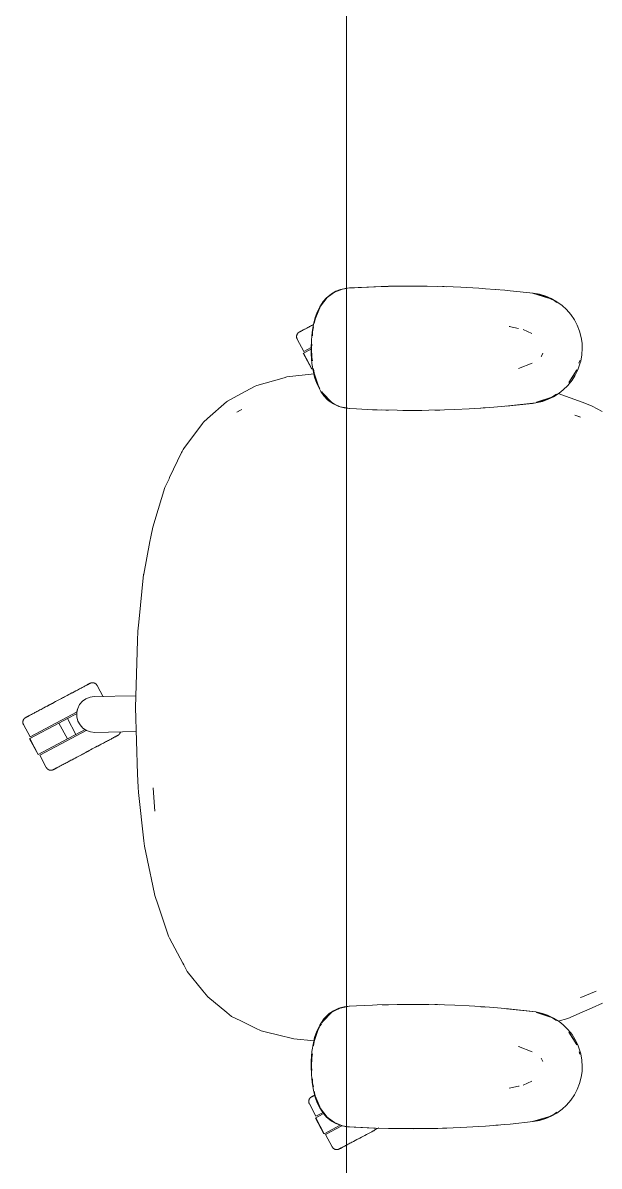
# Model space of a CAD drawing. Header units: millimetres. Extents: x 155927 to 295199, y -4084 to 97293.
# Drawn here: x 165574 to 166023, y 32819 to 33710 of the extents above; entities that cross this region are included whole.
import ezdxf

# ---------------------------------------------------------------- set-up
doc = ezdxf.new("R2010")
doc.units = ezdxf.units.MM
doc.header["$MEASUREMENT"] = 0
doc.layers.add('G-IMPT', color=8, linetype='CONTINUOUS', lineweight=9)
doc.layers.add('I-FURN', color=8, linetype='CONTINUOUS', lineweight=9)

msp = doc.modelspace()

# ---------------------------------------------------------------- linework, layer by layer
at = {"layer": 'G-IMPT'}
for p, q in [((165869.18, 33505.17), (165847.79, 33504.67)), ((165869.18, 33505.17), (165849, 33504.71)), ((165859.35, 33505.01), (165878.58, 33505.21)), ((165869.18, 33505.17), (165859.35, 33505.01)), ((165889.37, 33505.13), (165859.35, 33505.01)), ((165867.15, 33505.15), (165865.24, 33505.08)), ((165869.18, 33505.13), (165867.15, 33505.15)), ((165889.37, 33505.13), (165869.18, 33505.17)), ((165889.37, 33505.13), (165878.58, 33505.21)), ((165889.37, 33505.13), (165897.79, 33504.96)), ((165811.53, 33496.33), (165806.31, 33489.54)), ((165814.75, 33499.2), (165811.01, 33496.13)), ((165817.15, 33500.49), (165811.53, 33496.33)), ((165818.18, 33501.16), (165814.75, 33499.2)), ((165823.35, 33502.9), (165817.15, 33500.49)), ((165818.18, 33501.16), (165821.83, 33502.56)), ((165823.17, 33502.92), (165821.83, 33502.56)), ((165823.17, 33502.92), (165825.57, 33503.37)), ((165823.35, 33502.9), (165826.52, 33503.38)), ((165827.21, 33503.62), (165825.57, 33503.37)), ((165849, 33504.71), (165827.21, 33503.62)), ((165847.79, 33504.67), (165827.21, 33503.62)), ((165827.21, 33503.62), (165828.82, 33503.73)), ((165849, 33504.71), (165828.82, 33503.73)), ((165859.35, 33505.01), (165847.79, 33504.67)), ((165847.79, 33504.67), (165849, 33504.71)), ((165909.55, 33504.57), (165897.79, 33504.96)), ((165902.73, 33504.82), (165901.23, 33504.84)), ((165904.66, 33504.71), (165902.73, 33504.82)), ((165909.55, 33504.57), (165915.57, 33504.32)), ((165929.71, 33503.51), (165915.57, 33504.32)), ((165934.8, 33503.18), (165929.71, 33503.51)), ((165934.8, 33503.18), (165949.85, 33501.94)), ((165942.98, 33502.53), (165944.66, 33502.36)), ((165949.85, 33501.94), (165953.98, 33501.59)), ((165953.98, 33501.59), (165971.91, 33499.68)), ((165971.4, 33499.68), (165983.86, 33495.85)), ((165971.4, 33499.68), (165974.71, 33498.77)), ((165971.91, 33499.68), (165976.95, 33498.79)), ((165980.37, 33497.64), (165971.96, 33499.56)), ((165983.86, 33495.85), (165974.71, 33498.77)), ((165981.82, 33497.32), (165976.95, 33498.79)), ((165980.37, 33497.64), (165988.43, 33493.9)), ((165986.06, 33495.51), (165981.82, 33497.32)), ((165805.69, 33489.04), (165803.7, 33484.97)), ((165806.31, 33489.54), (165804.47, 33485.14)), ((165805.69, 33489.04), (165808.34, 33493.09)), ((165808.34, 33493.09), (165811.01, 33496.13)), ((165986.06, 33495.51), (165990.5, 33493)), ((165990.54, 33492.31), (165988.43, 33493.9)), ((165994.58, 33490), (165990.5, 33493)), ((165994.58, 33490), (165998.02, 33486.84)), ((165802.12, 33480.63), (165800.69, 33475.15)), ((165802.14, 33479.52), (165801.44, 33476.06)), ((165802.12, 33480.63), (165803.7, 33484.97)), ((165802.14, 33479.52), (165804.47, 33485.14)), ((166001.34, 33483), (165998.02, 33486.84)), ((166004.17, 33478.84), (166001.34, 33483)), ((166004.17, 33478.84), (166006.36, 33474.67)), ((165799.69, 33469.22), (165800.69, 33475.15)), ((165800.11, 33469.56), (165799.91, 33466.35)), ((165800.87, 33473.31), (165800.11, 33469.56)), ((165953.96, 33473.57), (165953.2, 33473.72)), ((165953.2, 33473.72), (165960.63, 33472.14)), ((165971.03, 33468.11), (165964.24, 33471.38)), ((166006.36, 33474.67), (166008.19, 33469.96)), ((166009.46, 33465.09), (166008.19, 33469.96)), ((165798.94, 33456.73), (165799.12, 33463.07)), ((165799.69, 33469.22), (165799.12, 33463.07)), ((166009.46, 33465.09), (166010.1, 33460.58)), ((166010.27, 33456.73), (166010.1, 33460.58)), ((165799.03, 33452.23), (165798.94, 33456.73)), ((165799.03, 33452.23), (165799.61, 33444.91)), ((165799.51, 33459.84), (165799.32, 33456.73)), ((165799.55, 33449.57), (165799.32, 33456.73)), ((165979.66, 33452.91), (165978.64, 33450.68)), ((166009.98, 33451.69), (166009.1, 33446.74)), ((166010.27, 33456.73), (166009.98, 33451.69)), ((165799.55, 33449.57), (165799.94, 33446.79)), ((165800.73, 33438.15), (165799.61, 33444.91)), ((165960.69, 33441.01), (165971.12, 33445.16)), ((165978.64, 33450.68), (165978.35, 33450.23)), ((166006.82, 33439.84), (166008.53, 33444.62)), ((166007.73, 33445.05), (166008.35, 33447.08)), ((166009.1, 33446.74), (166008.53, 33444.62)), ((165777.86, 33433.75), (165780.12, 33434.39)), ((165801.4, 33436.8), (165780.12, 33434.39)), ((165801.7, 33434.22), (165800.73, 33438.15)), ((165800.81, 33440.6), (165801.28, 33437.31)), ((165801.28, 33437.31), (165804.31, 33427.92)), ((165801.7, 33434.22), (165803.44, 33429.13)), ((166006.18, 33439.94), (165999.85, 33429.99)), ((166004.02, 33436.26), (165999.85, 33429.99)), ((166004.58, 33435.33), (166002.32, 33431.79)), ((166006.18, 33439.94), (166004.02, 33436.26)), ((166006.82, 33439.84), (166004.58, 33435.33)), ((165755.4, 33427.15), (165744.16, 33421.14)), ((165756.51, 33427.75), (165755.4, 33427.15)), ((165777.86, 33433.75), (165756.51, 33427.75)), ((165803.44, 33429.13), (165805.65, 33424.5)), ((165804.31, 33427.92), (165805.77, 33425.46)), ((165999.13, 33427.81), (165995.52, 33424.26)), ((165999.13, 33427.81), (166002.32, 33431.79)), ((165744.16, 33421.14), (165733.73, 33415.55)), ((165805.65, 33424.5), (165806.45, 33423.12)), ((165808.9, 33419.67), (165806.45, 33423.12)), ((165807.38, 33422.77), (165809.27, 33419.61)), ((165808.08, 33421.7), (165809.35, 33420.23)), ((165808.08, 33421.7), (165814.98, 33414.31)), ((165811.76, 33416.62), (165808.9, 33419.67)), ((165809.27, 33419.61), (165814.98, 33414.31)), ((165809.49, 33420.08), (165812.57, 33416.54)), ((165811.76, 33416.62), (165813.09, 33415.49)), ((165814.98, 33414.31), (165812.57, 33416.54)), ((165986.57, 33418.52), (165974.71, 33414.7)), ((165983.86, 33417.61), (165974.71, 33414.7)), ((165977.35, 33414.91), (165985.53, 33418.11)), ((165983.31, 33416.72), (165979.18, 33415.27)), ((165987.89, 33418.91), (165983.31, 33416.72)), ((165986.57, 33418.52), (165983.86, 33417.61)), ((165986.57, 33418.52), (165990.14, 33420.94)), ((165987.89, 33418.91), (165992.21, 33421.64)), ((165991.48, 33421.46), (166010.26, 33414.58)), ((165995.52, 33424.26), (165992.21, 33421.64)), ((165718.27, 33401.95), (165733.06, 33414.97)), ((165733.06, 33414.97), (165733.73, 33415.55)), ((165741.03, 33406.94), (165744.92, 33408.9)), ((165741.03, 33406.94), (165743.32, 33408.12)), ((165743.32, 33408.12), (165744.92, 33408.9)), ((165816.31, 33413.29), (165813.09, 33415.49)), ((165817.22, 33413.21), (165814.98, 33414.31)), ((165816.31, 33413.29), (165820.63, 33411.3)), ((165817.22, 33413.21), (165821.47, 33411.1)), ((165824.59, 33410.23), (165820.63, 33411.3)), ((165821.47, 33411.1), (165826.52, 33410.16)), ((165826.52, 33409.99), (165824.59, 33410.23)), ((165826.52, 33410.16), (165828.82, 33409.73)), ((165828.59, 33409.73), (165826.52, 33409.99)), ((165834.26, 33409.45), (165828.59, 33409.73)), ((165834.26, 33409.45), (165846.82, 33408.83)), ((165850.36, 33408.71), (165846.82, 33408.83)), ((165866.03, 33408.33), (165850.36, 33408.71)), ((165853.76, 33408.65), (165857.09, 33408.51)), ((165859.31, 33408.51), (165857.09, 33408.51)), ((165866.03, 33408.33), (165870.54, 33408.28)), ((165870.54, 33408.28), (165885.26, 33408.29)), ((165890.73, 33408.36), (165885.26, 33408.29)), ((165890.73, 33408.36), (165903.04, 33408.65)), ((165897.51, 33408.5), (165895.43, 33408.5)), ((165899.17, 33408.57), (165897.51, 33408.5)), ((165910.91, 33408.95), (165903.04, 33408.65)), ((165910.91, 33408.95), (165922.22, 33409.49)), ((165931.09, 33410.05), (165922.22, 33409.49)), ((165931.09, 33410.05), (165941.38, 33410.78)), ((165933.13, 33410.19), (165931.23, 33410.1)), ((165933.13, 33410.19), (165934.55, 33410.32)), ((165952.78, 33411.76), (165941.38, 33410.78)), ((165974.21, 33414.12), (165951.26, 33411.66)), ((165951.26, 33411.66), (165971.4, 33413.78)), ((165974.21, 33414.12), (165952.78, 33411.76)), ((165974.21, 33414.12), (165971.4, 33413.78)), ((165974.21, 33414.12), (165979.18, 33415.27)), ((165974.29, 33414.33), (165977.35, 33414.91)), ((166010.26, 33414.58), (166016.23, 33412.39)), ((166017.99, 33411.46), (166016.23, 33412.39)), ((166025.89, 33407.32), (166017.99, 33411.46)), ((165714.29, 33398.11), (165715.01, 33399.08)), ((165718.27, 33401.95), (165715.01, 33399.08)), ((166008.95, 33402.98), (166004.49, 33404.62)), ((166004.49, 33404.62), (166008.37, 33403.24)), ((166008.95, 33402.98), (166008.37, 33403.24)), ((165699.72, 33378.62), (165714.29, 33398.11)), ((165697.9, 33375.56), (165688.63, 33355.92)), ((165697.9, 33375.56), (165698.32, 33376.27)), ((165699.26, 33377.84), (165698.32, 33376.27)), ((165699.72, 33378.62), (165699.26, 33377.84)), ((165685.01, 33348.24), (165688.2, 33355)), ((165688.63, 33355.92), (165688.2, 33355)), ((165685.01, 33348.24), (165679.69, 33330.96)), ((165679.69, 33330.96), (165675.49, 33317.36)), ((165673.33, 33306.09), (165674.03, 33309.75)), ((165675.49, 33317.36), (165674.03, 33309.75)), ((165673.33, 33306.09), (165668.46, 33280.71)), ((165668.37, 33280.25), (165664.55, 33243.26)), ((165668.37, 33280.25), (165668.46, 33280.71)), ((165664.55, 33243.26), (165663.82, 33236.19)), ((165661.98, 33176.77), (165663.6, 33228.93)), ((165663.6, 33228.93), (165663.82, 33236.19)), ((165663.68, 33124.58), (165661.98, 33176.77)), ((165663.68, 33124.58), (165664.01, 33114.64)), ((165664.49, 33110.27), (165664.01, 33114.64)), ((165675.89, 33114.11), (165676.53, 33102.77)), ((165675.89, 33114.11), (165677.14, 33095.83)), ((165664.49, 33110.27), (165668.62, 33072.82)), ((165677.14, 33095.83), (165676.53, 33102.77)), ((165669.11, 33068.41), (165668.62, 33072.82)), ((165673.45, 33047.46), (165669.11, 33068.41)), ((165673.45, 33047.46), (165674.22, 33043.78)), ((165674.22, 33043.78), (165677.09, 33029.96)), ((165679.61, 33022.53), (165677.09, 33029.96)), ((165679.61, 33022.53), (165687.75, 32998.44)), ((165688.63, 32996.78), (165687.75, 32998.44)), ((165698.93, 32977.27), (165688.63, 32996.78)), ((165698.93, 32977.27), (165699.65, 32975.89)), ((165702.36, 32970.76), (165699.65, 32975.89)), ((165702.36, 32970.76), (165714.57, 32955.63)), ((165718.33, 32950.97), (165714.57, 32955.63)), ((166021.07, 32955.58), (166009.21, 32950.65)), ((165733.28, 32938.8), (165718.33, 32950.97)), ((165826.52, 32943.3), (165828.82, 32943.73)), ((165828.59, 32943.73), (165826.52, 32943.47)), ((165834.26, 32944.01), (165828.59, 32943.73)), ((165834.26, 32944.01), (165846.82, 32944.63)), ((165850.36, 32944.75), (165846.82, 32944.63)), ((165866.03, 32945.13), (165850.36, 32944.75)), ((165854.41, 32944.84), (165857.09, 32944.95)), ((165859.31, 32944.95), (165857.09, 32944.95)), ((165866.03, 32945.13), (165870.54, 32945.18)), ((165870.54, 32945.18), (165885.26, 32945.18)), ((165890.73, 32945.1), (165885.26, 32945.18)), ((165890.73, 32945.1), (165903.04, 32944.81)), ((165897.51, 32944.97), (165895.43, 32944.97)), ((165899.17, 32944.89), (165897.51, 32944.97)), ((165910.91, 32944.51), (165903.04, 32944.81)), ((165910.91, 32944.51), (165922.22, 32943.97)), ((165931.09, 32943.41), (165922.22, 32943.97)), ((166008.95, 32950.55), (166009.21, 32950.65)), ((166018.01, 32942.55), (166026.18, 32946.11)), ((165733.28, 32938.8), (165736.93, 32935.82)), ((165736.93, 32935.82), (165744.1, 32932.29)), ((165808.08, 32931.76), (165814.98, 32939.15)), ((165811.76, 32936.84), (165808.9, 32933.79)), ((165809.27, 32933.85), (165814.98, 32939.15)), ((165809.49, 32933.38), (165812.57, 32936.92)), ((165811.76, 32936.84), (165813.09, 32937.97)), ((165814.98, 32939.15), (165812.57, 32936.92)), ((165816.31, 32940.18), (165813.09, 32937.97)), ((165817.22, 32940.26), (165814.98, 32939.15)), ((165816.31, 32940.18), (165820.63, 32942.16)), ((165817.22, 32940.26), (165821.47, 32942.36)), ((165824.59, 32943.23), (165820.63, 32942.16)), ((165821.47, 32942.36), (165826.52, 32943.3)), ((165826.52, 32943.47), (165824.59, 32943.23)), ((165931.09, 32943.41), (165941.38, 32942.68)), ((165933.13, 32943.28), (165931.23, 32943.37)), ((165933.13, 32943.28), (165934.55, 32943.14)), ((165952.78, 32941.7), (165941.38, 32942.68)), ((165974.21, 32939.35), (165951.26, 32941.8)), ((165951.26, 32941.8), (165971.4, 32939.68)), ((165974.21, 32939.35), (165952.78, 32941.7)), ((165974.21, 32939.35), (165971.4, 32939.68)), ((165974.21, 32939.35), (165979.18, 32938.19)), ((165974.29, 32939.13), (165977.35, 32938.55)), ((165986.57, 32934.95), (165974.71, 32938.76)), ((165983.86, 32935.85), (165974.71, 32938.76)), ((165977.35, 32938.55), (165986.57, 32934.95)), ((165983.31, 32936.74), (165979.18, 32938.19)), ((165987.89, 32934.55), (165983.31, 32936.74)), ((165986.57, 32934.95), (165983.86, 32935.85)), ((165986.57, 32934.95), (165990.14, 32932.52)), ((165999.05, 32934.27), (166010.18, 32939.13)), ((166010.18, 32939.13), (166018.01, 32942.55)), ((165755.56, 32926.65), (165744.1, 32932.29)), ((165755.56, 32926.65), (165759.93, 32924.5)), ((165803.44, 32924.33), (165805.65, 32928.97)), ((165804.31, 32925.55), (165805.77, 32928)), ((165805.65, 32928.97), (165806.45, 32930.34)), ((165806.05, 32928.47), (165806.91, 32929.91)), ((165808.9, 32933.79), (165806.45, 32930.34)), ((165807.38, 32930.7), (165809.27, 32933.85)), ((165808.08, 32931.76), (165809.35, 32933.23)), ((165987.89, 32934.55), (165992.21, 32931.82)), ((165999.05, 32934.27), (165991.48, 32932.09)), ((165995.52, 32929.2), (165992.21, 32931.82)), ((165999.13, 32925.65), (165995.52, 32929.2)), ((165759.93, 32924.5), (165777.87, 32920.1)), ((165777.87, 32920.1), (165780.24, 32919.52)), ((165785.53, 32918.22), (165780.24, 32919.52)), ((165801.41, 32916.78), (165785.53, 32918.22)), ((165801.7, 32919.24), (165800.73, 32915.31)), ((165801.28, 32916.15), (165804.31, 32925.55)), ((165801.7, 32919.24), (165803.44, 32924.33)), ((165999.13, 32925.65), (166002.32, 32921.68)), ((166006.18, 32913.52), (165999.85, 32923.47)), ((166004.02, 32917.2), (165999.85, 32923.47)), ((166004.58, 32918.13), (166002.32, 32921.68)), ((166006.18, 32913.52), (166004.02, 32917.2)), ((166006.82, 32913.62), (166004.58, 32918.13)), ((165799.03, 32901.24), (165799.61, 32908.55)), ((165800.73, 32915.31), (165799.61, 32908.55)), ((165800.81, 32912.86), (165801.28, 32916.15)), ((165960.69, 32912.45), (165961.17, 32912.35)), ((165960.69, 32912.45), (165971.12, 32908.3)), ((166006.82, 32913.62), (166008.53, 32908.85)), ((166007.84, 32908.07), (166008.35, 32906.38)), ((166009.1, 32906.72), (166008.53, 32908.85)), ((165799.03, 32901.24), (165798.94, 32896.73)), ((165799.55, 32903.9), (165799.32, 32896.73)), ((165799.55, 32903.9), (165799.94, 32906.68)), ((165978.64, 32902.78), (165978.35, 32903.23)), ((165979.66, 32900.56), (165978.64, 32902.78)), ((166009.98, 32901.77), (166009.1, 32906.72)), ((166010.27, 32896.73), (166009.98, 32901.77)), ((165798.94, 32896.73), (165799.12, 32890.39)), ((165799.69, 32884.24), (165799.12, 32890.39)), ((165799.51, 32893.62), (165799.32, 32896.73)), ((166009.46, 32888.37), (166010.1, 32892.88)), ((166010.27, 32896.73), (166010.1, 32892.88)), ((165799.69, 32884.24), (165800.69, 32878.31)), ((165800.11, 32883.9), (165799.91, 32887.11)), ((165800.72, 32880.92), (165800.11, 32883.9)), ((165953.2, 32879.75), (165960.63, 32881.32)), ((165961.17, 32881.47), (165960.63, 32881.32)), ((165971.03, 32885.35), (165964.24, 32882.08)), ((166006.36, 32878.79), (166008.19, 32883.5)), ((166009.46, 32888.37), (166008.19, 32883.5)), ((165802.12, 32872.83), (165800.69, 32878.31)), ((165802.14, 32873.94), (165801.44, 32877.41)), ((165802.12, 32872.83), (165803.7, 32868.5)), ((165802.14, 32873.94), (165804.47, 32868.32)), ((166004.17, 32874.63), (166001.34, 32870.46)), ((166004.17, 32874.63), (166006.36, 32878.79)), ((165805.69, 32864.42), (165803.7, 32868.5)), ((165806.31, 32863.93), (165804.47, 32868.32)), ((165805.69, 32864.42), (165808.34, 32860.37)), ((165811.53, 32857.14), (165806.31, 32863.93)), ((165994.58, 32863.46), (165990.5, 32860.46)), ((165994.58, 32863.46), (165998.02, 32866.63)), ((166001.34, 32870.46), (165998.02, 32866.63)), ((165808.34, 32860.37), (165811.01, 32857.34)), ((165814.75, 32854.26), (165811.01, 32857.34)), ((165817.15, 32852.97), (165811.53, 32857.14)), ((165971.4, 32853.78), (165983.86, 32857.61)), ((165971.4, 32853.78), (165974.71, 32854.7)), ((165971.91, 32853.78), (165976.95, 32854.67)), ((165980.37, 32855.82), (165971.96, 32853.91)), ((165983.86, 32857.61), (165974.71, 32854.7)), ((165981.82, 32856.14), (165976.95, 32854.67)), ((165980.37, 32855.82), (165988.43, 32859.56)), ((165986.06, 32857.95), (165981.82, 32856.14)), ((165986.06, 32857.95), (165990.5, 32860.46)), ((165990.54, 32861.15), (165988.43, 32859.56)), ((165818.18, 32852.3), (165814.75, 32854.26)), ((165823.35, 32850.56), (165817.15, 32852.97)), ((165818.18, 32852.3), (165821.83, 32850.91)), ((165823.17, 32850.54), (165821.83, 32850.91)), ((165823.17, 32850.54), (165825.57, 32850.1)), ((165823.35, 32850.56), (165826.52, 32850.08)), ((165827.21, 32849.84), (165825.57, 32850.1)), ((165847.79, 32848.79), (165827.21, 32849.84)), ((165849, 32848.76), (165827.21, 32849.84)), ((165827.21, 32849.84), (165828.82, 32849.73)), ((165849, 32848.76), (165828.82, 32849.73)), ((165869.18, 32848.29), (165847.79, 32848.79)), ((165859.35, 32848.45), (165847.79, 32848.79)), ((165847.79, 32848.79), (165849, 32848.76)), ((165869.18, 32848.29), (165849, 32848.76)), ((165889.37, 32848.34), (165859.35, 32848.45)), ((165869.18, 32848.29), (165859.35, 32848.45)), ((165859.35, 32848.45), (165878.58, 32848.25)), ((165867.15, 32848.31), (165865.24, 32848.38)), ((165869.18, 32848.33), (165867.37, 32848.31)), ((165889.37, 32848.34), (165869.18, 32848.29)), ((165889.37, 32848.34), (165878.58, 32848.25)), ((165889.37, 32848.34), (165897.79, 32848.5)), ((165909.55, 32848.89), (165897.79, 32848.5)), ((165902.73, 32848.64), (165901.23, 32848.63)), ((165904.66, 32848.75), (165902.73, 32848.64)), ((165909.55, 32848.89), (165915.57, 32849.14)), ((165929.71, 32849.95), (165915.57, 32849.14)), ((165934.8, 32850.28), (165929.71, 32849.95)), ((165934.8, 32850.28), (165949.85, 32851.53)), ((165942.98, 32850.93), (165944.66, 32851.1)), ((165949.85, 32851.53), (165953.98, 32851.87)), ((165953.98, 32851.87), (165971.91, 32853.78))]:
    msp.add_line(p, q, dxfattribs=at)
at = {"layer": 'I-FURN'}
for p, q in [((165826.52, 32621.19), (165826.52, 34221.19)), ((165826.52, 34221.19), (165826.52, 32621.19)), ((165789.99, 33469.47), (165789.87, 33469.4)), ((165789.92, 33469.43), (165790.06, 33469.5)), ((165790.16, 33469.55), (165789.99, 33469.47)), ((165790.06, 33469.5), (165790.24, 33469.6)), ((165790.36, 33469.66), (165790.16, 33469.55)), ((165790.24, 33469.6), (165790.46, 33469.72)), ((165790.6, 33469.79), (165790.36, 33469.66)), ((165790.46, 33469.72), (165790.72, 33469.85)), ((165790.88, 33469.94), (165790.6, 33469.79)), ((165790.72, 33469.85), (165791.02, 33470.01)), ((165791.19, 33470.1), (165790.88, 33469.94)), ((165791.02, 33470.01), (165791.35, 33470.19)), ((165791.55, 33470.29), (165791.19, 33470.1)), ((165791.35, 33470.19), (165791.73, 33470.39)), ((165791.94, 33470.5), (165791.55, 33470.29)), ((165791.73, 33470.39), (165792.14, 33470.61)), ((165792.37, 33470.73), (165791.94, 33470.5)), ((165792.14, 33470.61), (165792.58, 33470.84)), ((165792.84, 33470.98), (165792.37, 33470.73)), ((165792.58, 33470.84), (165793.06, 33471.1)), ((165793.34, 33471.25), (165792.84, 33470.98)), ((165793.06, 33471.1), (165793.58, 33471.37)), ((165793.87, 33471.53), (165793.34, 33471.25)), ((165793.58, 33471.37), (165794.13, 33471.67)), ((165794.44, 33471.83), (165793.87, 33471.53)), ((165794.13, 33471.67), (165794.72, 33471.98)), ((165795.05, 33472.15), (165794.44, 33471.83)), ((165795.68, 33472.49), (165795.05, 33472.15)), ((165796.34, 33472.84), (165795.68, 33472.49)), ((165797.04, 33473.21), (165796.34, 33472.84)), ((165797.76, 33473.6), (165797.04, 33473.21)), ((165798.51, 33473.99), (165797.76, 33473.6)), ((165799.29, 33474.41), (165798.51, 33473.99)), ((165800.09, 33474.83), (165799.29, 33474.41)), ((165800.91, 33475.27), (165800.09, 33474.83)), ((165787.6, 33465.74), (165787.61, 33465.9)), ((165787.61, 33465.58), (165787.6, 33465.74)), ((165787.61, 33466.06), (165787.63, 33466.22)), ((165787.61, 33465.9), (165787.61, 33466.06)), ((165787.62, 33465.42), (165787.61, 33465.58)), ((165787.64, 33465.26), (165787.62, 33465.42)), ((165787.63, 33466.22), (165787.65, 33466.38)), ((165787.66, 33465.1), (165787.64, 33465.26)), ((165787.65, 33466.38), (165787.68, 33466.54)), ((165787.69, 33464.94), (165787.66, 33465.1)), ((165787.68, 33466.54), (165787.71, 33466.7)), ((165787.73, 33464.78), (165787.69, 33464.94)), ((165787.71, 33466.7), (165787.75, 33466.85)), ((165787.77, 33464.63), (165787.73, 33464.78)), ((165787.75, 33466.85), (165787.8, 33467.01)), ((165787.82, 33464.47), (165787.77, 33464.63)), ((165787.8, 33467.01), (165787.85, 33467.16)), ((165787.87, 33464.32), (165787.82, 33464.47)), ((165787.85, 33467.16), (165787.91, 33467.31)), ((165787.94, 33464.17), (165787.87, 33464.32)), ((165787.91, 33467.31), (165787.97, 33467.46)), ((165788, 33464.03), (165787.94, 33464.17)), ((165787.97, 33467.46), (165788.04, 33467.6)), ((165788.08, 33463.88), (165788, 33464.03)), ((165788.04, 33467.6), (165788.12, 33467.75)), ((165788.08, 33463.88), (165793.23, 33454.2)), ((165788.12, 33467.75), (165788.2, 33467.88)), ((165788.2, 33467.88), (165788.29, 33468.02)), ((165788.29, 33468.02), (165788.38, 33468.15)), ((165788.38, 33468.15), (165788.48, 33468.28)), ((165788.48, 33468.28), (165788.58, 33468.4)), ((165788.58, 33468.4), (165788.69, 33468.52)), ((165788.69, 33468.52), (165788.8, 33468.64)), ((165788.8, 33468.64), (165788.92, 33468.75)), ((165788.92, 33468.75), (165789.04, 33468.86)), ((165789.04, 33468.86), (165789.16, 33468.96)), ((165789.16, 33468.96), (165789.29, 33469.06)), ((165789.29, 33469.06), (165789.43, 33469.15)), ((165789.43, 33469.15), (165789.56, 33469.23)), ((165789.56, 33469.23), (165789.7, 33469.31)), ((165789.7, 33469.31), (165789.74, 33469.33)), ((165789.74, 33469.33), (165789.76, 33469.34)), ((165789.75, 33469.34), (165789.74, 33469.33)), ((165789.79, 33469.36), (165789.75, 33469.34)), ((165789.76, 33469.34), (165789.82, 33469.38)), ((165789.87, 33469.4), (165789.79, 33469.36)), ((165789.82, 33469.38), (165789.92, 33469.43)), ((165792.87, 33452.87), (165799.44, 33440.51)), ((165793.04, 33452.97), (165798.33, 33455.78)), ((165799.61, 33440.6), (165793.04, 33452.97)), ((165793.23, 33454.2), (165798.86, 33457.19)), ((165799.71, 33440.65), (165799.61, 33440.6)), ((165622.27, 33193.18), (165621.68, 33192.87)), ((165621.96, 33193.02), (165622.52, 33193.32)), ((165622.82, 33193.48), (165622.27, 33193.18)), ((165622.52, 33193.32), (165623.06, 33193.61)), ((165623.34, 33193.75), (165622.82, 33193.48)), ((165623.06, 33193.61), (165623.56, 33193.87)), ((165623.82, 33194.01), (165623.34, 33193.75)), ((165623.56, 33193.87), (165624.03, 33194.12)), ((165624.26, 33194.25), (165623.82, 33194.01)), ((165624.03, 33194.12), (165624.46, 33194.35)), ((165624.67, 33194.46), (165624.26, 33194.25)), ((165624.46, 33194.35), (165624.85, 33194.56)), ((165625.05, 33194.66), (165624.67, 33194.46)), ((165624.85, 33194.56), (165625.21, 33194.75)), ((165625.38, 33194.84), (165625.05, 33194.66)), ((165625.21, 33194.75), (165625.52, 33194.91)), ((165625.68, 33195), (165625.38, 33194.84)), ((165625.52, 33194.91), (165625.8, 33195.06)), ((165625.94, 33195.14), (165625.68, 33195)), ((165625.8, 33195.06), (165626.04, 33195.19)), ((165626.16, 33195.25), (165625.94, 33195.14)), ((165626.04, 33195.19), (165626.24, 33195.3)), ((165626.34, 33195.35), (165626.16, 33195.25)), ((165626.24, 33195.3), (165626.41, 33195.38)), ((165626.48, 33195.42), (165626.34, 33195.35)), ((165626.41, 33195.38), (165626.53, 33195.45)), ((165626.58, 33195.48), (165626.48, 33195.42)), ((165626.53, 33195.45), (165626.61, 33195.49)), ((165626.64, 33195.51), (165626.58, 33195.48)), ((165626.61, 33195.49), (165626.65, 33195.52)), ((165626.66, 33195.52), (165626.64, 33195.51)), ((165626.65, 33195.52), (165626.66, 33195.52)), ((165626.66, 33195.52), (165626.8, 33195.59)), ((165626.8, 33195.59), (165626.95, 33195.66)), ((165626.95, 33195.66), (165627.1, 33195.72)), ((165627.1, 33195.72), (165627.25, 33195.77)), ((165627.25, 33195.77), (165627.4, 33195.82)), ((165627.4, 33195.82), (165627.56, 33195.87)), ((165627.56, 33195.87), (165627.71, 33195.9)), ((165627.71, 33195.9), (165627.87, 33195.93)), ((165627.87, 33195.93), (165628.03, 33195.96)), ((165628.03, 33195.96), (165628.19, 33195.97)), ((165628.19, 33195.97), (165628.35, 33195.99)), ((165628.35, 33195.99), (165628.51, 33195.99)), ((165628.51, 33195.99), (165628.68, 33195.99)), ((165628.68, 33195.99), (165628.84, 33195.98)), ((165628.84, 33195.98), (165629, 33195.97)), ((165629, 33195.97), (165629.16, 33195.94)), ((165629.16, 33195.94), (165629.32, 33195.92)), ((165629.32, 33195.92), (165629.47, 33195.88)), ((165629.47, 33195.88), (165629.63, 33195.84)), ((165629.63, 33195.84), (165629.78, 33195.8)), ((165629.78, 33195.8), (165629.94, 33195.74)), ((165629.94, 33195.74), (165630.09, 33195.69)), ((165630.09, 33195.69), (165630.23, 33195.62)), ((165630.23, 33195.62), (165630.38, 33195.55)), ((165630.38, 33195.55), (165630.52, 33195.47)), ((165630.52, 33195.47), (165630.66, 33195.39)), ((165630.66, 33195.39), (165630.8, 33195.31)), ((165630.8, 33195.31), (165630.93, 33195.21)), ((165630.93, 33195.21), (165631.06, 33195.12)), ((165631.06, 33195.12), (165631.18, 33195.01)), ((165631.18, 33195.01), (165631.3, 33194.9)), ((165631.3, 33194.9), (165631.42, 33194.79)), ((165631.42, 33194.79), (165631.53, 33194.68)), ((165631.53, 33194.68), (165631.63, 33194.55)), ((165631.63, 33194.55), (165631.73, 33194.43)), ((165631.73, 33194.43), (165631.83, 33194.3)), ((165631.83, 33194.3), (165631.92, 33194.17)), ((165631.92, 33194.17), (165632.01, 33194.03)), ((165632.01, 33194.03), (165632.09, 33193.89)), ((165632.09, 33193.89), (165632.11, 33193.85)), ((165636.81, 33185.01), (165632.11, 33193.85)), ((165605.79, 33184.42), (165604.8, 33183.9)), ((165605.26, 33184.14), (165606.25, 33184.67)), ((165606.78, 33184.95), (165605.79, 33184.42)), ((165606.25, 33184.67), (165607.23, 33185.19)), ((165607.76, 33185.47), (165606.78, 33184.95)), ((165607.23, 33185.19), (165608.21, 33185.71)), ((165608.73, 33185.98), (165607.76, 33185.47)), ((165608.21, 33185.71), (165609.17, 33186.22)), ((165609.68, 33186.49), (165608.73, 33185.98)), ((165609.17, 33186.22), (165610.12, 33186.73)), ((165610.63, 33187), (165609.68, 33186.49)), ((165610.12, 33186.73), (165611.06, 33187.22)), ((165611.56, 33187.49), (165610.63, 33187)), ((165611.06, 33187.22), (165611.98, 33187.71)), ((165612.47, 33187.98), (165611.56, 33187.49)), ((165611.98, 33187.71), (165612.89, 33188.2)), ((165613.37, 33188.45), (165612.47, 33187.98)), ((165612.89, 33188.2), (165613.77, 33188.67)), ((165614.25, 33188.92), (165613.37, 33188.45)), ((165613.77, 33188.67), (165614.64, 33189.13)), ((165615.1, 33189.37), (165614.25, 33188.92)), ((165614.64, 33189.13), (165615.49, 33189.58)), ((165615.94, 33189.82), (165615.1, 33189.37)), ((165616.75, 33190.25), (165615.94, 33189.82)), ((165617.54, 33190.67), (165616.75, 33190.25)), ((165618.3, 33191.07), (165617.54, 33190.67)), ((165619.03, 33191.46), (165618.3, 33191.07)), ((165619.74, 33191.84), (165619.03, 33191.46)), ((165620.42, 33192.2), (165619.74, 33191.84)), ((165621.07, 33192.55), (165620.42, 33192.2)), ((165621.68, 33192.87), (165621.07, 33192.55)), ((165623.45, 33183.51), (165626.58, 33184.76)), ((165626.58, 33184.76), (165629.92, 33185.23)), ((165629.92, 33185.23), (165662.26, 33185.79)), ((165589.27, 33175.64), (165588.4, 33175.18)), ((165590.15, 33176.11), (165589.27, 33175.64)), ((165591.06, 33176.59), (165590.15, 33176.11)), ((165590.57, 33176.33), (165591.48, 33176.82)), ((165591.98, 33177.08), (165591.06, 33176.59)), ((165591.48, 33176.82), (165592.41, 33177.31)), ((165592.92, 33177.58), (165591.98, 33177.08)), ((165592.41, 33177.31), (165593.36, 33177.81)), ((165593.87, 33178.09), (165592.92, 33177.58)), ((165593.36, 33177.81), (165594.31, 33178.32)), ((165594.83, 33178.6), (165593.87, 33178.09)), ((165594.31, 33178.32), (165595.28, 33178.84)), ((165595.81, 33179.12), (165594.83, 33178.6)), ((165595.28, 33178.84), (165596.26, 33179.36)), ((165596.79, 33179.64), (165595.81, 33179.12)), ((165596.26, 33179.36), (165597.25, 33179.88)), ((165597.78, 33180.17), (165596.79, 33179.64)), ((165597.25, 33179.88), (165598.24, 33180.41)), ((165598.78, 33180.7), (165597.78, 33180.17)), ((165598.24, 33180.41), (165599.24, 33180.94)), ((165599.78, 33181.23), (165598.78, 33180.7)), ((165599.24, 33180.94), (165600.24, 33181.47)), ((165600.79, 33181.76), (165599.78, 33181.23)), ((165600.24, 33181.47), (165601.25, 33182.01)), ((165601.79, 33182.3), (165600.79, 33181.76)), ((165601.25, 33182.01), (165602.25, 33182.54)), ((165602.8, 33182.83), (165601.79, 33182.3)), ((165602.25, 33182.54), (165603.26, 33183.08)), ((165603.8, 33183.36), (165602.8, 33182.83)), ((165603.26, 33183.08), (165604.26, 33183.61)), ((165604.8, 33183.9), (165603.8, 33183.36)), ((165604.26, 33183.61), (165605.26, 33184.14)), ((165616.25, 33172.68), (165617, 33175.97)), ((165617, 33175.97), (165618.51, 33178.98)), ((165618.51, 33178.98), (165620.7, 33181.55)), ((165620.7, 33181.55), (165623.45, 33183.51)), ((165574.39, 33166.31), (165574.44, 33166.46)), ((165574.44, 33166.46), (165574.49, 33166.62)), ((165574.49, 33166.62), (165574.55, 33166.77)), ((165574.55, 33166.77), (165574.61, 33166.91)), ((165574.61, 33166.91), (165574.68, 33167.06)), ((165574.68, 33167.06), (165574.76, 33167.2)), ((165574.76, 33167.2), (165574.84, 33167.34)), ((165574.84, 33167.34), (165574.93, 33167.47)), ((165574.93, 33167.47), (165575.02, 33167.61)), ((165575.02, 33167.61), (165575.12, 33167.74)), ((165575.12, 33167.74), (165575.22, 33167.86)), ((165575.22, 33167.86), (165575.33, 33167.98)), ((165575.33, 33167.98), (165575.44, 33168.09)), ((165575.44, 33168.09), (165575.56, 33168.21)), ((165575.56, 33168.21), (165575.68, 33168.31)), ((165575.68, 33168.31), (165575.81, 33168.41)), ((165575.81, 33168.41), (165575.94, 33168.51)), ((165575.94, 33168.51), (165576.07, 33168.6)), ((165576.07, 33168.6), (165576.2, 33168.69)), ((165576.2, 33168.69), (165576.34, 33168.77)), ((165576.34, 33168.77), (165576.38, 33168.79)), ((165576.38, 33168.79), (165576.4, 33168.8)), ((165576.39, 33168.79), (165576.38, 33168.79)), ((165576.43, 33168.81), (165576.39, 33168.79)), ((165576.4, 33168.8), (165576.46, 33168.83)), ((165576.51, 33168.86), (165576.43, 33168.81)), ((165576.46, 33168.83), (165576.56, 33168.88)), ((165576.63, 33168.92), (165576.51, 33168.86)), ((165576.56, 33168.88), (165576.7, 33168.96)), ((165576.8, 33169.01), (165576.63, 33168.92)), ((165576.7, 33168.96), (165576.88, 33169.05)), ((165577, 33169.11), (165576.8, 33169.01)), ((165576.88, 33169.05), (165577.1, 33169.17)), ((165577.24, 33169.24), (165577, 33169.11)), ((165577.1, 33169.17), (165577.36, 33169.31)), ((165577.52, 33169.39), (165577.24, 33169.24)), ((165577.36, 33169.31), (165577.66, 33169.47)), ((165577.84, 33169.56), (165577.52, 33169.39)), ((165577.66, 33169.47), (165577.99, 33169.64)), ((165578.19, 33169.75), (165577.84, 33169.56)), ((165577.99, 33169.64), (165578.37, 33169.84)), ((165578.58, 33169.96), (165578.19, 33169.75)), ((165578.37, 33169.84), (165578.78, 33170.06)), ((165579.01, 33170.19), (165578.58, 33169.96)), ((165578.78, 33170.06), (165579.22, 33170.3)), ((165579.48, 33170.43), (165579.01, 33170.19)), ((165579.22, 33170.3), (165579.71, 33170.55)), ((165579.98, 33170.7), (165579.48, 33170.43)), ((165579.71, 33170.55), (165580.22, 33170.83)), ((165579.87, 33153.65), (165616.53, 33173.14)), ((165580.52, 33170.98), (165579.98, 33170.7)), ((165580.22, 33170.83), (165580.77, 33171.12)), ((165581.09, 33171.29), (165580.52, 33170.98)), ((165580.77, 33171.12), (165581.36, 33171.43)), ((165581.69, 33171.61), (165581.09, 33171.29)), ((165582.32, 33171.94), (165581.69, 33171.61)), ((165582.98, 33172.3), (165582.32, 33171.94)), ((165583.68, 33172.67), (165582.98, 33172.3)), ((165584.4, 33173.05), (165583.68, 33172.67)), ((165585.15, 33173.45), (165584.4, 33173.05)), ((165585.93, 33173.86), (165585.15, 33173.45)), ((165586.73, 33174.29), (165585.93, 33173.86)), ((165587.55, 33174.73), (165586.73, 33174.29)), ((165588.4, 33175.18), (165587.55, 33174.73)), ((165602.39, 33164.49), (165609.03, 33168.03)), ((165609.03, 33168.03), (165616.18, 33171.82)), ((165615.6, 33155.66), (165609.03, 33168.03)), ((165616.31, 33169.31), (165616.25, 33172.68)), ((165617.17, 33166.05), (165616.31, 33169.31)), ((165574.25, 33165.35), (165574.26, 33165.52)), ((165574.25, 33165.19), (165574.25, 33165.35)), ((165574.25, 33165.03), (165574.25, 33165.19)), ((165574.26, 33164.87), (165574.25, 33165.03)), ((165574.26, 33165.52), (165574.27, 33165.68)), ((165574.28, 33164.71), (165574.26, 33164.87)), ((165574.27, 33165.68), (165574.29, 33165.84)), ((165574.3, 33164.55), (165574.28, 33164.71)), ((165574.29, 33165.84), (165574.32, 33165.99)), ((165574.33, 33164.39), (165574.3, 33164.55)), ((165574.32, 33165.99), (165574.35, 33166.15)), ((165574.37, 33164.24), (165574.33, 33164.39)), ((165574.35, 33166.15), (165574.39, 33166.31)), ((165574.41, 33164.08), (165574.37, 33164.24)), ((165574.46, 33163.93), (165574.41, 33164.08)), ((165574.52, 33163.78), (165574.46, 33163.93)), ((165574.58, 33163.63), (165574.52, 33163.78)), ((165574.64, 33163.48), (165574.58, 33163.63)), ((165574.72, 33163.34), (165574.64, 33163.48)), ((165574.72, 33163.34), (165579.87, 33153.65)), ((165579.78, 33152.47), (165602.39, 33164.49)), ((165587.38, 33139.52), (165624.13, 33159.06)), ((165608.96, 33152.13), (165602.39, 33164.49)), ((165622.75, 33159.46), (165615.6, 33155.66)), ((165618.79, 33163.09), (165617.17, 33166.05)), ((165621.07, 33160.6), (165618.79, 33163.09)), ((165623.88, 33158.74), (165621.07, 33160.6)), ((165627.05, 33157.59), (165623.88, 33158.74)), ((165630.41, 33157.25), (165627.05, 33157.59)), ((165662.6, 33157.81), (165630.41, 33157.25)), ((165650.28, 33157.54), (165650.24, 33157.38)), ((165579.51, 33152.33), (165586.08, 33139.97)), ((165579.68, 33152.42), (165579.69, 33152.42)), ((165586.25, 33140.06), (165579.68, 33152.42)), ((165608.96, 33152.13), (165586.25, 33140.06)), ((165615.6, 33155.66), (165608.96, 33152.13)), ((165636.24, 33148.51), (165637.08, 33148.96)), ((165637.08, 33148.96), (165637.91, 33149.4)), ((165637.91, 33149.4), (165638.71, 33149.83)), ((165638.71, 33149.83), (165639.49, 33150.24)), ((165639.49, 33150.24), (165640.24, 33150.64)), ((165640.24, 33150.64), (165640.96, 33151.02)), ((165640.96, 33151.02), (165641.65, 33151.39)), ((165641.65, 33151.39), (165642.32, 33151.75)), ((165642.32, 33151.75), (165642.95, 33152.08)), ((165642.95, 33152.08), (165643.55, 33152.4)), ((165643.55, 33152.4), (165644.12, 33152.71)), ((165643.86, 33152.57), (165643.63, 33152.44)), ((165644.41, 33152.86), (165643.86, 33152.57)), ((165644.12, 33152.71), (165644.66, 33152.99)), ((165644.93, 33153.14), (165644.41, 33152.86)), ((165644.66, 33152.99), (165645.16, 33153.26)), ((165645.41, 33153.39), (165644.93, 33153.14)), ((165645.16, 33153.26), (165645.62, 33153.5)), ((165645.86, 33153.63), (165645.41, 33153.39)), ((165645.62, 33153.5), (165646.05, 33153.73)), ((165646.27, 33153.85), (165645.86, 33153.63)), ((165646.05, 33153.73), (165646.45, 33153.94)), ((165646.64, 33154.05), (165646.27, 33153.85)), ((165646.45, 33153.94), (165646.8, 33154.13)), ((165646.98, 33154.22), (165646.64, 33154.05)), ((165646.8, 33154.13), (165647.12, 33154.3)), ((165647.27, 33154.38), (165646.98, 33154.22)), ((165647.12, 33154.3), (165647.4, 33154.45)), ((165647.53, 33154.52), (165647.27, 33154.38)), ((165647.4, 33154.45), (165647.64, 33154.58)), ((165647.75, 33154.64), (165647.53, 33154.52)), ((165647.64, 33154.58), (165647.84, 33154.68)), ((165647.93, 33154.73), (165647.75, 33154.64)), ((165647.84, 33154.68), (165648, 33154.77)), ((165648.07, 33154.81), (165647.93, 33154.73)), ((165648, 33154.77), (165648.12, 33154.83)), ((165648.17, 33154.86), (165648.07, 33154.81)), ((165648.12, 33154.83), (165648.21, 33154.88)), ((165648.23, 33154.89), (165648.17, 33154.86)), ((165648.21, 33154.88), (165648.25, 33154.9)), ((165648.25, 33154.9), (165648.23, 33154.89)), ((165648.29, 33154.92), (165648.25, 33154.9)), ((165648.25, 33154.9), (165648.25, 33154.9)), ((165648.43, 33155), (165648.29, 33154.92)), ((165648.57, 33155.09), (165648.43, 33155)), ((165648.7, 33155.18), (165648.57, 33155.09)), ((165648.83, 33155.28), (165648.7, 33155.18)), ((165648.96, 33155.38), (165648.83, 33155.28)), ((165649.08, 33155.48), (165648.96, 33155.38)), ((165649.19, 33155.59), (165649.08, 33155.48)), ((165649.31, 33155.71), (165649.19, 33155.59)), ((165649.41, 33155.83), (165649.31, 33155.71)), ((165649.52, 33155.95), (165649.41, 33155.83)), ((165649.61, 33156.08), (165649.52, 33155.95)), ((165649.71, 33156.21), (165649.61, 33156.08)), ((165649.79, 33156.35), (165649.71, 33156.21)), ((165649.88, 33156.49), (165649.79, 33156.35)), ((165649.95, 33156.63), (165649.88, 33156.49)), ((165650.02, 33156.78), (165649.95, 33156.63)), ((165650.09, 33156.92), (165650.02, 33156.78)), ((165650.15, 33157.07), (165650.09, 33156.92)), ((165650.2, 33157.23), (165650.15, 33157.07)), ((165650.24, 33157.38), (165650.2, 33157.23)), ((165618.84, 33139.27), (165619.84, 33139.79)), ((165620.38, 33140.08), (165619.38, 33139.55)), ((165619.84, 33139.79), (165620.84, 33140.33)), ((165621.38, 33140.61), (165620.38, 33140.08)), ((165620.84, 33140.33), (165621.84, 33140.86)), ((165622.38, 33141.15), (165621.38, 33140.61)), ((165621.84, 33140.86), (165622.84, 33141.39)), ((165623.39, 33141.68), (165622.38, 33141.15)), ((165622.84, 33141.39), (165623.85, 33141.93)), ((165624.39, 33142.22), (165623.39, 33141.68)), ((165623.85, 33141.93), (165624.85, 33142.46)), ((165625.4, 33142.75), (165624.39, 33142.22)), ((165624.85, 33142.46), (165625.86, 33142.99)), ((165626.39, 33143.28), (165625.4, 33142.75)), ((165625.86, 33142.99), (165626.85, 33143.52)), ((165627.39, 33143.81), (165626.39, 33143.28)), ((165626.85, 33143.52), (165627.84, 33144.05)), ((165628.38, 33144.33), (165627.39, 33143.81)), ((165627.84, 33144.05), (165628.83, 33144.57)), ((165629.35, 33144.85), (165628.38, 33144.33)), ((165628.83, 33144.57), (165629.8, 33145.09)), ((165630.32, 33145.37), (165629.35, 33144.85)), ((165629.8, 33145.09), (165630.77, 33145.6)), ((165631.28, 33145.88), (165630.32, 33145.37)), ((165630.77, 33145.6), (165631.72, 33146.11)), ((165632.22, 33146.38), (165631.28, 33145.88)), ((165631.72, 33146.11), (165632.65, 33146.61)), ((165633.15, 33146.87), (165632.22, 33146.38)), ((165632.65, 33146.61), (165633.58, 33147.1)), ((165634.07, 33147.36), (165633.15, 33146.87)), ((165633.58, 33147.1), (165634.48, 33147.58)), ((165634.48, 33147.58), (165635.37, 33148.05)), ((165635.37, 33148.05), (165636.24, 33148.51)), ((165587.38, 33139.52), (165592.53, 33129.84)), ((165602.37, 33130.51), (165602.95, 33130.82)), ((165602.95, 33130.82), (165603.57, 33131.14)), ((165603.57, 33131.14), (165604.22, 33131.49)), ((165604.22, 33131.49), (165604.9, 33131.85)), ((165604.9, 33131.85), (165605.6, 33132.22)), ((165605.6, 33132.22), (165606.34, 33132.62)), ((165606.34, 33132.62), (165607.1, 33133.02)), ((165607.1, 33133.02), (165607.89, 33133.44)), ((165607.89, 33133.44), (165608.7, 33133.87)), ((165608.7, 33133.87), (165609.53, 33134.32)), ((165609.99, 33134.56), (165609.15, 33134.11)), ((165609.53, 33134.32), (165610.39, 33134.77)), ((165610.86, 33135.02), (165609.99, 33134.56)), ((165610.39, 33134.77), (165611.27, 33135.24)), ((165611.75, 33135.49), (165610.86, 33135.02)), ((165611.27, 33135.24), (165612.16, 33135.71)), ((165612.66, 33135.97), (165611.75, 33135.49)), ((165612.16, 33135.71), (165613.08, 33136.2)), ((165613.58, 33136.47), (165612.66, 33135.97)), ((165613.08, 33136.2), (165614.01, 33136.69)), ((165614.52, 33136.96), (165613.58, 33136.47)), ((165614.01, 33136.69), (165614.95, 33137.2)), ((165615.47, 33137.47), (165614.52, 33136.96)), ((165614.95, 33137.2), (165615.91, 33137.7)), ((165616.43, 33137.98), (165615.47, 33137.47)), ((165615.91, 33137.7), (165616.88, 33138.22)), ((165617.4, 33138.5), (165616.43, 33137.98)), ((165616.88, 33138.22), (165617.86, 33138.74)), ((165618.39, 33139.02), (165617.4, 33138.5)), ((165617.86, 33138.74), (165618.84, 33139.27)), ((165619.38, 33139.55), (165618.39, 33139.02)), ((165592.55, 33129.8), (165592.53, 33129.84)), ((165592.63, 33129.66), (165592.55, 33129.8)), ((165592.71, 33129.52), (165592.63, 33129.66)), ((165592.81, 33129.39), (165592.71, 33129.52)), ((165592.9, 33129.26), (165592.81, 33129.39)), ((165593, 33129.13), (165592.9, 33129.26)), ((165593.11, 33129.01), (165593, 33129.13)), ((165593.22, 33128.9), (165593.11, 33129.01)), ((165593.34, 33128.78), (165593.22, 33128.9)), ((165593.46, 33128.68), (165593.34, 33128.78)), ((165593.58, 33128.57), (165593.46, 33128.68)), ((165593.71, 33128.48), (165593.58, 33128.57)), ((165593.84, 33128.38), (165593.71, 33128.48)), ((165593.98, 33128.3), (165593.84, 33128.38)), ((165594.11, 33128.21), (165593.98, 33128.3)), ((165594.26, 33128.14), (165594.11, 33128.21)), ((165594.4, 33128.07), (165594.26, 33128.14)), ((165594.55, 33128), (165594.4, 33128.07)), ((165594.7, 33127.95), (165594.55, 33128)), ((165594.85, 33127.89), (165594.7, 33127.95)), ((165595.01, 33127.85), (165594.85, 33127.89)), ((165595.16, 33127.81), (165595.01, 33127.85)), ((165595.32, 33127.77), (165595.16, 33127.81)), ((165595.48, 33127.75), (165595.32, 33127.77)), ((165595.64, 33127.72), (165595.48, 33127.75)), ((165595.8, 33127.71), (165595.64, 33127.72)), ((165595.96, 33127.7), (165595.8, 33127.71)), ((165596.12, 33127.7), (165595.96, 33127.7)), ((165596.28, 33127.7), (165596.12, 33127.7)), ((165596.44, 33127.72), (165596.28, 33127.7)), ((165596.6, 33127.73), (165596.44, 33127.72)), ((165596.76, 33127.76), (165596.6, 33127.73)), ((165596.92, 33127.79), (165596.76, 33127.76)), ((165597.08, 33127.82), (165596.92, 33127.79)), ((165597.23, 33127.87), (165597.08, 33127.82)), ((165597.39, 33127.92), (165597.23, 33127.87)), ((165597.54, 33127.97), (165597.39, 33127.92)), ((165597.69, 33128.03), (165597.54, 33127.97)), ((165597.84, 33128.1), (165597.69, 33128.03)), ((165597.98, 33128.17), (165597.84, 33128.1)), ((165598.03, 33128.2), (165597.98, 33128.17)), ((165597.98, 33128.17), (165598, 33128.18)), ((165597.98, 33128.17), (165597.98, 33128.17)), ((165598, 33128.18), (165598.06, 33128.21)), ((165598.11, 33128.24), (165598.03, 33128.2)), ((165598.06, 33128.21), (165598.16, 33128.27)), ((165598.23, 33128.3), (165598.11, 33128.24)), ((165598.16, 33128.27), (165598.3, 33128.34)), ((165598.39, 33128.39), (165598.23, 33128.3)), ((165598.3, 33128.34), (165598.48, 33128.44)), ((165598.59, 33128.5), (165598.39, 33128.39)), ((165598.48, 33128.44), (165598.7, 33128.55)), ((165598.83, 33128.63), (165598.59, 33128.5)), ((165598.7, 33128.55), (165598.96, 33128.69)), ((165599.11, 33128.77), (165598.83, 33128.63)), ((165598.96, 33128.69), (165599.26, 33128.85)), ((165599.43, 33128.94), (165599.11, 33128.77)), ((165599.26, 33128.85), (165599.59, 33129.03)), ((165599.79, 33129.13), (165599.43, 33128.94)), ((165599.59, 33129.03), (165599.96, 33129.23)), ((165600.18, 33129.34), (165599.79, 33129.13)), ((165599.96, 33129.23), (165600.37, 33129.44)), ((165600.61, 33129.57), (165600.18, 33129.34)), ((165600.37, 33129.44), (165600.82, 33129.68)), ((165601.08, 33129.82), (165600.61, 33129.57)), ((165600.82, 33129.68), (165601.3, 33129.94)), ((165601.58, 33130.08), (165601.08, 33129.82)), ((165601.3, 33129.94), (165601.82, 33130.21)), ((165602.11, 33130.37), (165601.58, 33130.08)), ((165601.82, 33130.21), (165602.37, 33130.51)), ((165602.68, 33130.67), (165602.11, 33130.37)), ((165798.18, 32872.24), (165798.3, 32872.36)), ((165798.3, 32872.36), (165798.41, 32872.47)), ((165798.41, 32872.47), (165798.54, 32872.57)), ((165798.54, 32872.57), (165798.66, 32872.67)), ((165798.66, 32872.67), (165798.79, 32872.77)), ((165798.79, 32872.77), (165798.92, 32872.86)), ((165798.92, 32872.86), (165799.06, 32872.95)), ((165799.06, 32872.95), (165799.2, 32873.03)), ((165799.2, 32873.03), (165799.24, 32873.05)), ((165799.29, 32873.07), (165799.24, 32873.05)), ((165799.24, 32873.05), (165799.26, 32873.06)), ((165799.24, 32873.05), (165799.24, 32873.05)), ((165799.26, 32873.06), (165799.32, 32873.09)), ((165799.37, 32873.12), (165799.29, 32873.07)), ((165799.32, 32873.09), (165799.42, 32873.14)), ((165799.49, 32873.18), (165799.37, 32873.12)), ((165799.42, 32873.14), (165799.56, 32873.22)), ((165799.65, 32873.27), (165799.49, 32873.18)), ((165799.56, 32873.22), (165799.74, 32873.31)), ((165799.85, 32873.38), (165799.65, 32873.27)), ((165799.74, 32873.31), (165799.96, 32873.43)), ((165800.09, 32873.5), (165799.85, 32873.38)), ((165799.96, 32873.43), (165800.22, 32873.57)), ((165800.37, 32873.65), (165800.09, 32873.5)), ((165800.22, 32873.57), (165800.51, 32873.73)), ((165800.69, 32873.82), (165800.37, 32873.65)), ((165800.51, 32873.73), (165800.85, 32873.91)), ((165801.05, 32874.01), (165800.69, 32873.82)), ((165800.85, 32873.91), (165801.22, 32874.1)), ((165801.44, 32874.22), (165801.05, 32874.01)), ((165801.22, 32874.1), (165801.63, 32874.32)), ((165801.87, 32874.45), (165801.44, 32874.22)), ((165797.1, 32869.62), (165797.11, 32869.78)), ((165797.1, 32869.45), (165797.1, 32869.62)), ((165797.1, 32869.29), (165797.1, 32869.45)), ((165797.12, 32869.13), (165797.1, 32869.29)), ((165797.11, 32869.78), (165797.12, 32869.94)), ((165797.12, 32869.94), (165797.15, 32870.1)), ((165797.13, 32868.97), (165797.12, 32869.13)), ((165797.16, 32868.81), (165797.13, 32868.97)), ((165797.15, 32870.1), (165797.17, 32870.26)), ((165797.19, 32868.65), (165797.16, 32868.81)), ((165797.17, 32870.26), (165797.21, 32870.41)), ((165797.22, 32868.5), (165797.19, 32868.65)), ((165797.21, 32870.41), (165797.25, 32870.57)), ((165797.27, 32868.34), (165797.22, 32868.5)), ((165797.25, 32870.57), (165797.29, 32870.72)), ((165797.32, 32868.19), (165797.27, 32868.34)), ((165797.29, 32870.72), (165797.35, 32870.88)), ((165797.37, 32868.04), (165797.32, 32868.19)), ((165797.35, 32870.88), (165797.4, 32871.03)), ((165797.43, 32867.89), (165797.37, 32868.04)), ((165797.4, 32871.03), (165797.47, 32871.17)), ((165797.5, 32867.74), (165797.43, 32867.89)), ((165797.47, 32871.17), (165797.54, 32871.32)), ((165797.57, 32867.6), (165797.5, 32867.74)), ((165797.54, 32871.32), (165797.62, 32871.46)), ((165797.57, 32867.6), (165802.72, 32857.91)), ((165797.62, 32871.46), (165797.7, 32871.6)), ((165797.7, 32871.6), (165797.78, 32871.74)), ((165797.78, 32871.74), (165797.88, 32871.87)), ((165797.88, 32871.87), (165797.97, 32872)), ((165797.97, 32872), (165798.08, 32872.12)), ((165798.08, 32872.12), (165798.18, 32872.24)), ((165802.37, 32856.59), (165808.94, 32844.23)), ((165802.54, 32856.68), (165807.83, 32859.5)), ((165809.11, 32844.32), (165802.54, 32856.68)), ((165802.72, 32857.91), (165807.91, 32860.67)), ((165821.62, 32850.97), (165809.11, 32844.32)), ((165810.23, 32843.78), (165822.9, 32850.52)), ((165844.69, 32845.12), (165845.7, 32845.65)), ((165846.24, 32845.94), (165845.24, 32845.41)), ((165845.7, 32845.65), (165846.71, 32846.19)), ((165847.25, 32846.48), (165846.24, 32845.94)), ((165846.71, 32846.19), (165847.71, 32846.72)), ((165848.25, 32847.01), (165847.25, 32846.48)), ((165847.71, 32846.72), (165848.71, 32847.26)), ((165849.25, 32847.54), (165848.25, 32847.01)), ((165848.71, 32847.26), (165849.71, 32847.79)), ((165850.24, 32848.07), (165849.25, 32847.54)), ((165849.71, 32847.79), (165850.7, 32848.31)), ((165851.23, 32848.6), (165850.24, 32848.07)), ((165850.7, 32848.31), (165851.68, 32848.84)), ((165810.23, 32843.78), (165815.38, 32834.1)), ((165828.46, 32836.49), (165829.19, 32836.88)), ((165829.19, 32836.88), (165829.95, 32837.28)), ((165829.95, 32837.28), (165830.74, 32837.7)), ((165830.74, 32837.7), (165831.55, 32838.13)), ((165831.55, 32838.13), (165832.39, 32838.58)), ((165832.85, 32838.82), (165832, 32838.37)), ((165832.39, 32838.58), (165833.25, 32839.03)), ((165833.72, 32839.28), (165832.85, 32838.82)), ((165833.25, 32839.03), (165834.12, 32839.5)), ((165834.6, 32839.75), (165833.72, 32839.28)), ((165834.12, 32839.5), (165835.02, 32839.98)), ((165835.51, 32840.24), (165834.6, 32839.75)), ((165835.02, 32839.98), (165835.93, 32840.46)), ((165836.43, 32840.73), (165835.51, 32840.24)), ((165835.93, 32840.46), (165836.86, 32840.96)), ((165837.37, 32841.23), (165836.43, 32840.73)), ((165836.86, 32840.96), (165837.81, 32841.46)), ((165838.32, 32841.73), (165837.37, 32841.23)), ((165837.81, 32841.46), (165838.76, 32841.97)), ((165839.29, 32842.24), (165838.32, 32841.73)), ((165838.76, 32841.97), (165839.73, 32842.48)), ((165840.26, 32842.76), (165839.29, 32842.24)), ((165839.73, 32842.48), (165840.71, 32843)), ((165841.24, 32843.28), (165840.26, 32842.76)), ((165840.71, 32843), (165841.7, 32843.53)), ((165842.23, 32843.81), (165841.24, 32843.28)), ((165841.7, 32843.53), (165842.69, 32844.06)), ((165843.23, 32844.34), (165842.23, 32843.81)), ((165842.69, 32844.06), (165843.69, 32844.59)), ((165844.23, 32844.87), (165843.23, 32844.34)), ((165843.69, 32844.59), (165844.69, 32845.12)), ((165845.24, 32845.41), (165844.23, 32844.87)), ((165815.4, 32834.06), (165815.38, 32834.1)), ((165815.48, 32833.92), (165815.4, 32834.06)), ((165815.57, 32833.78), (165815.48, 32833.92)), ((165815.66, 32833.65), (165815.57, 32833.78)), ((165815.76, 32833.52), (165815.66, 32833.65)), ((165815.86, 32833.4), (165815.76, 32833.52)), ((165815.96, 32833.28), (165815.86, 32833.4)), ((165816.08, 32833.16), (165815.96, 32833.28)), ((165816.19, 32833.05), (165816.08, 32833.16)), ((165816.31, 32832.94), (165816.19, 32833.05)), ((165816.43, 32832.84), (165816.31, 32832.94)), ((165816.56, 32832.74), (165816.43, 32832.84)), ((165816.7, 32832.65), (165816.56, 32832.74)), ((165816.83, 32832.56), (165816.7, 32832.65)), ((165816.97, 32832.48), (165816.83, 32832.56)), ((165817.11, 32832.4), (165816.97, 32832.48)), ((165817.26, 32832.33), (165817.11, 32832.4)), ((165817.4, 32832.27), (165817.26, 32832.33)), ((165817.55, 32832.21), (165817.4, 32832.27)), ((165817.71, 32832.15), (165817.55, 32832.21)), ((165817.86, 32832.11), (165817.71, 32832.15)), ((165818.02, 32832.07), (165817.86, 32832.11)), ((165818.18, 32832.03), (165818.02, 32832.07)), ((165818.33, 32832.01), (165818.18, 32832.03)), ((165818.49, 32831.99), (165818.33, 32832.01)), ((165818.65, 32831.97), (165818.49, 32831.99)), ((165818.82, 32831.96), (165818.65, 32831.97)), ((165818.98, 32831.96), (165818.82, 32831.96)), ((165819.14, 32831.97), (165818.98, 32831.96)), ((165819.3, 32831.98), (165819.14, 32831.97)), ((165819.46, 32831.99), (165819.3, 32831.98)), ((165819.62, 32832.02), (165819.46, 32831.99)), ((165819.78, 32832.05), (165819.62, 32832.02)), ((165819.93, 32832.08), (165819.78, 32832.05)), ((165820.09, 32832.13), (165819.93, 32832.08)), ((165820.24, 32832.18), (165820.09, 32832.13)), ((165820.39, 32832.23), (165820.24, 32832.18)), ((165820.54, 32832.29), (165820.39, 32832.23)), ((165820.69, 32832.36), (165820.54, 32832.29)), ((165820.83, 32832.43), (165820.69, 32832.36)), ((165820.84, 32832.44), (165820.83, 32832.43)), ((165820.83, 32832.43), (165820.85, 32832.44)), ((165820.88, 32832.46), (165820.84, 32832.44)), ((165820.85, 32832.44), (165820.91, 32832.48)), ((165820.96, 32832.5), (165820.88, 32832.46)), ((165820.91, 32832.48), (165821.01, 32832.53)), ((165821.09, 32832.57), (165820.96, 32832.5)), ((165821.01, 32832.53), (165821.15, 32832.6)), ((165821.25, 32832.65), (165821.09, 32832.57)), ((165821.15, 32832.6), (165821.33, 32832.7)), ((165821.45, 32832.76), (165821.25, 32832.65)), ((165821.33, 32832.7), (165821.55, 32832.82)), ((165821.69, 32832.89), (165821.45, 32832.76)), ((165821.55, 32832.82), (165821.81, 32832.95)), ((165821.97, 32833.04), (165821.69, 32832.89)), ((165821.81, 32832.95), (165822.11, 32833.11)), ((165822.29, 32833.2), (165821.97, 32833.04)), ((165822.11, 32833.11), (165822.45, 32833.29)), ((165822.64, 32833.39), (165822.29, 32833.2)), ((165822.45, 32833.29), (165822.82, 32833.49)), ((165823.03, 32833.6), (165822.64, 32833.39)), ((165822.82, 32833.49), (165823.23, 32833.71)), ((165823.46, 32833.83), (165823.03, 32833.6)), ((165823.23, 32833.71), (165823.67, 32833.94)), ((165823.93, 32834.08), (165823.46, 32833.83)), ((165823.67, 32833.94), (165824.16, 32834.2)), ((165824.43, 32834.35), (165823.93, 32834.08)), ((165824.16, 32834.2), (165824.67, 32834.47)), ((165824.97, 32834.63), (165824.43, 32834.35)), ((165824.67, 32834.47), (165825.22, 32834.77)), ((165825.54, 32834.93), (165824.97, 32834.63)), ((165825.22, 32834.77), (165825.81, 32835.08)), ((165825.81, 32835.08), (165826.43, 32835.41)), ((165826.43, 32835.41), (165827.07, 32835.75)), ((165827.07, 32835.75), (165827.75, 32836.11)), ((165827.75, 32836.11), (165828.46, 32836.49))]:
    msp.add_line(p, q, dxfattribs=at)
msp.add_arc((165629.98, 33171.23), 13.81, 162.66397, 167.65266, dxfattribs=at)
msp.add_open_spline([(165616.37, 33173.6), (165616.44, 33174.03), (165616.54, 33174.45), (165616.66, 33174.87)], degree=3, dxfattribs=at)

doc.saveas('drawing.dxf')
